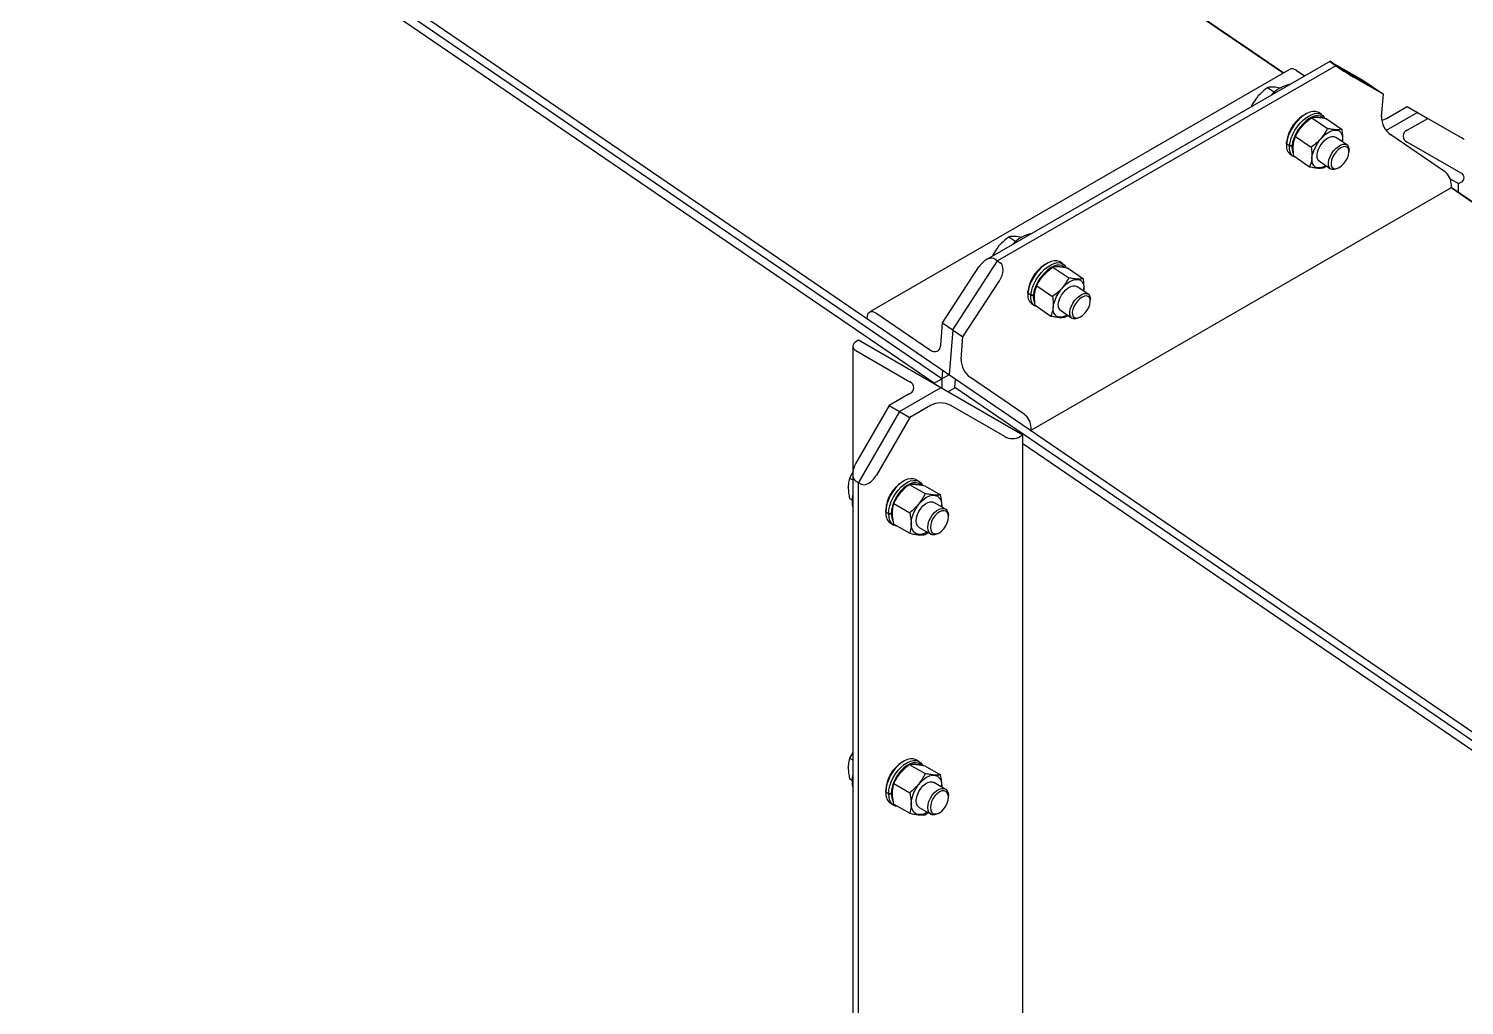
# Model space of a CAD drawing. Header units: millimetres. Extents: x 1293 to 41893, y 1011 to 26911.
# Drawn here: x 7146.6 to 7565.2, y 22202.5 to 22487.2 of the extents above; entities that cross this region are included whole.
import ezdxf

# ---------------------------------------------------------------- set-up
doc = ezdxf.new("R2010")
doc.units = ezdxf.units.MM
doc.header["$LTSCALE"] = 50

msp = doc.modelspace()

# ---------------------------------------------------------------- linework, layer by layer
at = {"color": 7, "linetype": 'Continuous', "lineweight": 25}
for p, q in [((7512.3606908, 22474.244624), (7095.0306275, 22759.1647887)), ((7095.1052419, 22759.3393484), (7512.5396582, 22474.3479397)), ((8119.3336984, 21905.4179253), (7106.2855775, 22597.0475558)), ((7412.8561813, 22385.1419436), (7107.134318, 22593.8648019)), ((7410.6033065, 22383.8512283), (7108.0565772, 22590.4063547)), ((7525.9786219, 22477.7101641), (7425.7441096, 22419.8460118)), ((7526.7669493, 22477.3162644), (7535.6109851, 22472.2554207)), ((7514.371581, 22475.4054862), (7391.8064055, 22404.6501165)), ((7527.7070371, 22476.4489458), (7429.0892113, 22419.5180868)), ((7516.1630846, 22475.1197159), (7518.6042899, 22473.4530529)), ((7526.9617823, 22476.9577472), (7528.4522919, 22475.9401444)), ((7527.7070371, 22476.4489458), (7538.5920043, 22470.2202151)), ((7532.7289876, 22473.2458532), (7541.5730235, 22468.1850095)), ((7507.816739, 22470.0589871), (7509.8120163, 22468.6967686)), ((7509.5143281, 22470.2068911), (7509.5749791, 22470.2032842)), ((7535.6109851, 22472.2554207), (7541.5730235, 22468.1850095)), ((7503.0908988, 22464.6217844), (7503.0337241, 22464.4643566)), ((7503.0908988, 22464.6217844), (7503.1896454, 22464.554368)), ((7505.0208397, 22467.5742355), (7505.0882113, 22467.6517483)), ((7541.0286697, 22461.6145164), (7541.5730235, 22468.1850095)), ((7542.5376468, 22461.0955335), (7548.5244842, 22464.5516611)), ((7548.5244842, 22464.5516611), (7554.5113216, 22461.0955335)), ((7519.9068186, 22462.8408555), (7519.4383416, 22462.6543665)), ((7520.6758098, 22461.279648), (7525.2761243, 22458.1389148)), ((7523.566529, 22462.2131746), (7522.7258816, 22462.7871026)), ((7524.9303846, 22461.0268811), (7529.5304367, 22457.886327)), ((7551.5179029, 22462.8235973), (7542.4181694, 22457.570433)), ((7548.5244842, 22457.6394058), (7554.5113216, 22461.0955335)), ((7554.5113216, 22461.0955335), (7564.2399324, 22455.4775003)), ((7559.3878626, 22445.6092351), (7543.7375119, 22456.2940643)), ((7513.3457496, 22453.7303865), (7513.3426637, 22453.226165)), ((7513.3457496, 22453.7303865), (7513.3622825, 22454.1255577)), ((7513.3622825, 22454.1255577), (7513.3604762, 22453.6519222)), ((7514.2011236, 22453.0779943), (7513.3604762, 22453.6519222)), ((7513.3622825, 22454.1255577), (7513.3654625, 22454.1274197)), ((7513.3640438, 22453.6968395), (7513.3655937, 22454.1672482)), ((7514.2046912, 22453.1229115), (7513.3640438, 22453.6968395)), ((7514.2011236, 22453.0779943), (7514.9481847, 22453.0428284)), ((7514.9514959, 22453.0845188), (7514.2046912, 22453.1229115)), ((7515.3261478, 22453.2641297), (7514.9481847, 22453.0428284)), ((7515.3292003, 22453.3025629), (7514.9514959, 22453.0845188)), ((7515.9501284, 22455.8426896), (7520.5501806, 22452.7021355)), ((7530.9453582, 22453.3823642), (7527.6101939, 22455.6593522)), ((7529.6799129, 22454.7359059), (7529.6251139, 22454.2837232)), ((7531.5610306, 22451.3804838), (7531.5641165, 22451.8847053)), ((7564.2399324, 22445.110943), (7548.5244842, 22454.1832781)), ((7514.4193032, 22450.6202386), (7515.2599506, 22450.0463106)), ((7515.4786766, 22450.1521418), (7520.0787287, 22447.0115877)), ((7522.8362983, 22448.6669016), (7526.1714625, 22446.3899136)), ((7524.3333035, 22446.7588208), (7524.9351744, 22447.233954)), ((7527.7916137, 22446.3590211), (7528.2600906, 22446.5455102)), ((7561.35145, 22440.7975843), (7438.7862746, 22370.0422147)), ((7561.0572923, 22443.4921143), (7563.4915777, 22442.0868313)), ((7561.35145, 22440.7975843), (7561.4194943, 22441.618896)), ((8241.8988738, 21976.173295), (7561.35145, 22440.7975843)), ((7561.3691322, 22441.0110128), (8243.9398052, 21975.005408)), ((7563.4915777, 22442.0868313), (7564.2399324, 22442.5188472)), ((7563.4915777, 22439.5619739), (7563.4915777, 22442.0868313)), ((7429.5961164, 22424.0324695), (7429.663488, 22424.1099823)), ((7432.3920157, 22426.5172211), (7434.387293, 22425.1550026)), ((7434.0896048, 22426.6651252), (7434.1502558, 22426.6615182)), ((7416.0268289, 22399.4648454), (7429.0892113, 22419.5180868)), ((7427.6661755, 22421.0800184), (7427.6090008, 22420.9225906)), ((7427.6661755, 22421.0800184), (7427.7649221, 22421.012602)), ((7428.3439565, 22420.0268882), (7429.8344661, 22419.0092854)), ((7444.4820953, 22419.2990895), (7444.0136183, 22419.1126005)), ((7448.1418056, 22418.6714086), (7447.3011582, 22419.2453366)), ((7413.0458097, 22401.500051), (7423.6589955, 22417.7933096)), ((7445.2510865, 22417.737882), (7449.851401, 22414.5971488)), ((7449.5056612, 22417.4851151), (7454.1057134, 22414.344561)), ((7419.0078481, 22397.4296398), (7429.6210338, 22413.7228985)), ((7437.9210262, 22410.1886205), (7437.9179404, 22409.684399)), ((7437.9210262, 22410.1886205), (7437.9375591, 22410.5837918)), ((7437.9375591, 22410.5837918), (7437.9357529, 22410.1101563)), ((7438.7764003, 22409.5362283), (7437.9357529, 22410.1101563)), ((7437.9375591, 22410.5837918), (7437.9407392, 22410.5856537)), ((7437.9393205, 22410.1550735), (7437.9408704, 22410.6254822)), ((7438.7799679, 22409.5811455), (7437.9393205, 22410.1550735)), ((7440.5254051, 22412.3009236), (7445.1254573, 22409.1603695)), ((7455.5206349, 22409.8405982), (7452.1854706, 22412.1175862)), ((7454.2551896, 22411.1941399), (7454.2003906, 22410.7419573)), ((7438.7764003, 22409.5362283), (7439.5234613, 22409.5010624)), ((7439.5267726, 22409.5427528), (7438.7799679, 22409.5811455)), ((7438.9945798, 22407.0784726), (7439.8352272, 22406.5045446)), ((7439.9014244, 22409.7223637), (7439.5234613, 22409.5010624)), ((7439.904477, 22409.7607969), (7439.5267726, 22409.5427528)), ((7440.0539532, 22406.6103758), (7444.6540054, 22403.4698218)), ((7456.1363073, 22407.8387179), (7456.1393932, 22408.3429394)), ((7391.0899679, 22402.6055039), (7391.1580122, 22403.4268155)), ((7393.5979092, 22404.3643462), (7409.2482599, 22393.679517)), ((7447.411575, 22405.1251357), (7450.7467392, 22402.8481477)), ((7448.9085802, 22403.2170549), (7449.510451, 22403.6921881)), ((7452.3668903, 22402.8172552), (7452.8353673, 22403.0037442)), ((7412.5014559, 22394.9295579), (7413.0458097, 22401.500051)), ((7413.0458097, 22401.500051), (7419.0078481, 22397.4296398)), ((7416.0268289, 22399.4648454), (7414.9381213, 22386.3238593)), ((7386.8632843, 22394.6603234), (7386.8632843, 22357.8928696)), ((7388.5415749, 22396.3883872), (7387.7932202, 22395.9563712)), ((7387.7932202, 22393.3642755), (7403.5086685, 22384.2919403)), ((7436.4362742, 22368.7393658), (7388.5415749, 22396.3883872)), ((7418.4634943, 22390.8591468), (7419.0078481, 22397.4296398)), ((7410.6033065, 22383.8512283), (7412.8483705, 22385.1472762)), ((7412.8483705, 22385.1472762), (7412.8483705, 22382.3563728)), ((7413.0603139, 22387.6058785), (7412.8561813, 22385.1419436)), ((7412.8561813, 22385.1419436), (7414.9222779, 22386.3346759)), ((7416.611796, 22382.5779051), (7416.8159286, 22385.04184)), ((7436.8226872, 22374.8538654), (7421.1723365, 22385.5386946)), ((7403.5086685, 22380.8358127), (7397.521831, 22377.379685)), ((7400.5152498, 22375.6516212), (7412.4889246, 22382.5638765)), ((7410.6033065, 22383.8512283), (7410.6033065, 22383.6524207)), ((7414.5467338, 22381.3759285), (7416.6196067, 22382.5725726)), ((8119.1295657, 21902.9539904), (7416.611796, 22382.5779051)), ((7397.521831, 22377.379685), (7387.7932202, 22360.5292369)), ((7397.521831, 22377.379685), (7403.5086685, 22373.9235573)), ((7409.4955059, 22377.379685), (7403.5086685, 22373.9235573)), ((7431.1977915, 22368.3073499), (7415.4823433, 22377.379685)), ((7400.5152498, 22375.6516212), (7388.5415749, 22354.9126081)), ((7403.5086685, 22373.9235573), (7393.7800577, 22357.0731092)), ((7436.4362742, 22368.7393658), (7435.6879196, 22368.3073499)), ((7436.4362742, 21914.2091743), (7436.4362742, 22368.7393658)), ((7438.7862746, 22370.0422147), (7438.8543189, 22370.8635263)), ((8116.8845017, 21901.6579426), (7436.4362742, 22366.2145084)), ((7386.9863205, 22358.1161968), (7385.9502796, 22356.2356445)), ((7385.9502796, 22356.2356445), (7386.8632843, 22355.7085781)), ((7386.8632843, 22357.4000026), (7386.8632843, 21929.0046652)), ((7406.2412298, 22355.2178327), (7405.3970857, 22355.7051467)), ((7385.5493253, 22353.4308531), (7385.5493253, 22353.5162061)), ((7387.7932202, 22355.344624), (7389.2899296, 22354.4805921)), ((7388.5415749, 21928.0359321), (7388.5415749, 22354.9126081)), ((7401.7135385, 22355.3399816), (7401.3394219, 22355.1239386)), ((7403.3529795, 22354.3668764), (7407.972429, 22351.700125)), ((7407.8432393, 22353.9656665), (7412.4624254, 22351.2990672)), ((7385.9502796, 22350.2484828), (7386.6826445, 22349.8256975)), ((7398.8629832, 22348.781475), (7403.4821692, 22346.1148757)), ((7413.8582336, 22347.2034361), (7410.5091968, 22349.1367939)), ((7412.849369, 22348.0432994), (7412.8440517, 22347.7889108)), ((7396.5058365, 22346.3189997), (7396.5058365, 22346.7510157)), ((7397.3499805, 22345.8316857), (7396.5058365, 22346.3189997)), ((7396.5059967, 22346.3189072), (7396.5059979, 22346.2717336)), ((7397.350142, 22345.7844196), (7396.5059979, 22346.2717336)), ((7398.0983352, 22345.8316857), (7397.3499805, 22345.8316857)), ((7397.350142, 22345.7844196), (7398.0984851, 22345.7878151)), ((7398.4760396, 22346.0497298), (7398.0983352, 22345.8316857)), ((7398.4761778, 22346.0092868), (7398.0984851, 22345.7878151)), ((7414.7351577, 22344.8332104), (7414.7351577, 22345.2652264)), ((7398.0316843, 22342.9465149), (7398.8758284, 22342.4592009)), ((7398.8629832, 22342.793962), (7403.4821692, 22340.1273627)), ((7406.2762075, 22341.8042469), (7409.6252443, 22339.870889)), ((7407.972429, 22339.7261528), (7408.7322064, 22340.3864289)), ((7411.7422255, 22340.080754), (7412.116342, 22340.2967971)), ((7386.8632843, 22276.2387884), (7385.9502796, 22274.5815633)), ((7385.9502796, 22274.5815633), (7386.8632843, 22274.0544969)), ((7401.7135385, 22273.6859005), (7401.3394219, 22273.4698574)), ((7403.3529795, 22272.7127952), (7407.972429, 22270.0460438)), ((7406.2412298, 22273.5637515), (7405.3970857, 22274.0510655)), ((7407.8432393, 22272.3115854), (7412.4624254, 22269.644986)), ((7385.5493253, 22271.7767719), (7385.5493253, 22271.8621249)), ((7385.9502796, 22268.5944016), (7386.6826445, 22268.1716163)), ((7396.5058365, 22264.6649185), (7396.5058365, 22265.0969345)), ((7397.3499805, 22264.1776045), (7396.5058365, 22264.6649185)), ((7396.5059967, 22264.6648261), (7396.5059979, 22264.6176524)), ((7397.350142, 22264.1303384), (7396.5059979, 22264.6176524)), ((7398.0983352, 22264.1776045), (7397.3499805, 22264.1776045)), ((7397.350142, 22264.1303384), (7398.0984851, 22264.1337339)), ((7398.4760396, 22264.3956486), (7398.0983352, 22264.1776045)), ((7398.4761778, 22264.3552056), (7398.0984851, 22264.1337339)), ((7398.8629832, 22267.1273938), (7403.4821692, 22264.4607945)), ((7413.8582336, 22265.5493549), (7410.5091968, 22267.4827127)), ((7412.849369, 22266.3892182), (7412.8440517, 22266.1348296)), ((7414.7351577, 22263.1791293), (7414.7351577, 22263.6111452)), ((7398.0316843, 22261.2924337), (7398.8758284, 22260.8051197)), ((7398.8629832, 22261.1398808), (7403.4821692, 22258.4732815)), ((7406.2762075, 22260.1501657), (7409.6252443, 22258.2168079)), ((7407.972429, 22258.0720716), (7408.7322064, 22258.7323477)), ((7411.7422255, 22258.4266728), (7412.116342, 22258.6427159))]:
    msp.add_line(p, q, dxfattribs=at)
at = {"color": 7, "linetype": 'Continuous', "lineweight": 25, "flags": 128}
for points in [[(7522.7258816, 22462.7871026), (7522.5042624, 22462.918483), (7521.8261669, 22463.1325235), (7521.0437601, 22463.1404516), (7520.1821263, 22462.942013), (7519.26889, 22462.5435698), (7518.3333301, 22461.9578964), (7517.405441, 22461.2037697), (7516.5149714, 22460.3053674), (7515.6904703, 22459.2914928), (7514.9583715, 22458.1946513), (7514.3421465, 22457.0500081), (7513.8615519, 22455.8942612), (7513.5319958, 22454.7644643), (7513.3640438, 22453.6968395)], [(7514.2046912, 22453.1229115), (7514.3726432, 22454.1905364), (7514.7021993, 22455.3203332), (7515.1827939, 22456.4760802), (7515.7990189, 22457.6207233), (7516.5311177, 22458.7175649), (7517.3556188, 22459.7314395), (7518.2460884, 22460.6298417), (7519.1739775, 22461.3839684), (7520.1095374, 22461.9696418), (7521.0227737, 22462.368085), (7521.8844075, 22462.5665236), (7522.6668143, 22462.5585955), (7523.3449098, 22462.3445551), (7523.8969538, 22461.9312644), (7524.3052476, 22461.3319739), (7524.3505296, 22461.2333445)], [(7523.9053403, 22461.3031634), (7523.8494435, 22461.3563855), (7523.2742572, 22461.7165879), (7522.5733063, 22461.8661997), (7521.7718616, 22461.799827), (7520.8988172, 22461.5198627), (7519.9856483, 22461.0364002), (7519.0652768, 22460.3668694), (7518.1708843, 22459.5354085), (7517.3347158, 22458.5719936), (7516.5869169, 22457.5113581), (7515.9544478, 22456.3917403), (7515.4601103, 22455.2535052), (7515.1217265, 22454.1376888), (7514.9514959, 22453.0845188)], [(7524.8512182, 22447.2912727), (7524.8180232, 22447.2719805), (7523.9563569, 22446.8640382), (7523.1433764, 22446.659737), (7522.4103242, 22446.6669279), (7521.7853709, 22446.8853346), (7521.2925333, 22447.306564), (7520.9507508, 22447.9144284), (7520.7731578, 22448.6855678), (7520.7665793, 22449.5903479), (7520.931268, 22450.5939985), (7521.2608949, 22451.6579498), (7521.7427929, 22452.7413147), (7522.3584426, 22453.8024602), (7523.0841852, 22454.8006071), (7523.8921307, 22455.6973971), (7524.7512302, 22456.458367), (7525.628469, 22457.0542733), (7526.4901353, 22457.4622156), (7527.3031158, 22457.6665169), (7528.0361681, 22457.659326), (7528.6611213, 22457.4409192), (7529.1539589, 22457.0196898), (7529.4957415, 22456.4118255), (7529.6733344, 22455.640686), (7529.6799129, 22454.7359059)], [(7516.1336375, 22449.7049859), (7515.8210706, 22449.7777643), (7515.2007541, 22450.0883109), (7514.7154922, 22450.5925491), (7514.3808426, 22451.2743127), (7514.2075343, 22452.1117439), (7514.2011236, 22453.0779943)], [(7522.8362983, 22448.6669016), (7522.8021534, 22448.6911312), (7522.4462186, 22449.1062722), (7522.2516745, 22449.6990665), (7522.2298274, 22450.4350631), (7522.3819469, 22451.2714884), (7522.6991924, 22452.1597326), (7523.1631267, 22453.048174), (7523.7467877, 22453.8851797), (7524.416255, 22454.6221059), (7525.1326218, 22455.2161252), (7525.8542553, 22455.6327154), (7526.5392168, 22455.8476657), (7527.147699, 22455.8484839), (7527.6101939, 22455.6593522)], [(7527.7916137, 22446.3590211), (7527.2424396, 22446.2016002), (7526.6339575, 22446.2007819), (7526.1373176, 22446.4141432), (7525.7813828, 22446.8292842), (7525.5868388, 22447.4220785), (7525.5649917, 22448.1580751), (7525.7171112, 22448.9945004), (7526.0343566, 22449.8827446), (7526.498291, 22450.771186), (7527.0819519, 22451.6081917), (7527.7514193, 22452.3451179), (7528.467786, 22452.9391372), (7529.1894195, 22453.3557274), (7529.8743811, 22453.5706777), (7530.4828632, 22453.5714959), (7530.9795031, 22453.3581347), (7531.3354379, 22452.9429936), (7531.529982, 22452.3501993), (7531.5641165, 22451.8847053)], [(7531.5502791, 22451.1437941), (7531.5226696, 22451.8362708), (7531.3184447, 22452.3785124), (7530.951522, 22452.7335658), (7530.4469065, 22452.8772347), (7529.8389872, 22452.7997285), (7529.1691926, 22452.5063289), (7528.4831681, 22452.0170308), (7527.8276652, 22451.3651789), (7527.2473553, 22450.5951959), (7526.7817856, 22449.7595548), (7526.4626839, 22448.9152032), (7526.3117964, 22448.1196824), (7526.3394059, 22447.4272056), (7526.5436308, 22446.8849641), (7526.9105536, 22446.5299107), (7527.415169, 22446.3862417), (7528.0230884, 22446.463748), (7528.692883, 22446.7571475), (7529.3789074, 22447.2464457), (7530.0344103, 22447.8982976), (7530.6147202, 22448.6682806), (7531.0802899, 22449.5039216), (7531.3993917, 22450.3482732), (7531.5502791, 22451.1437941)], [(7447.3011582, 22419.2453366), (7447.079539, 22419.3767171), (7446.4014436, 22419.5907576), (7445.6190367, 22419.5986856), (7444.757403, 22419.400247), (7443.8441667, 22419.0018039), (7442.9086068, 22418.4161304), (7441.9807177, 22417.6620037), (7441.0902481, 22416.7636015), (7440.2657469, 22415.7497269), (7439.5336482, 22414.6528853), (7438.9174232, 22413.5082422), (7438.4368286, 22412.3524952), (7438.1072724, 22411.2226984), (7437.9393205, 22410.1550735)], [(7438.7799679, 22409.5811455), (7438.9479198, 22410.6487704), (7439.277476, 22411.7785673), (7439.7580706, 22412.9343142), (7440.3742956, 22414.0789574), (7441.1063944, 22415.1757989), (7441.9308955, 22416.1896735), (7442.8213651, 22417.0880758), (7443.7492542, 22417.8422025), (7444.6848141, 22418.4278759), (7445.5980504, 22418.826319), (7446.4596842, 22419.0247576), (7447.242091, 22419.0168296), (7447.9201864, 22418.8027891), (7448.4722305, 22418.3894984), (7448.8805243, 22417.7902079), (7448.9258062, 22417.6915785)], [(7448.480617, 22417.7613975), (7448.4247202, 22417.8146196), (7447.8495339, 22418.174822), (7447.1485829, 22418.3244338), (7446.3471383, 22418.2580611), (7445.4740938, 22417.9780968), (7444.560925, 22417.4946342), (7443.6405535, 22416.8251034), (7442.746161, 22415.9936425), (7441.9099924, 22415.0302276), (7441.1621936, 22413.9695921), (7440.5297245, 22412.8499744), (7440.035387, 22411.7117393), (7439.6970032, 22410.5959228), (7439.5267726, 22409.5427528)], [(7449.4264949, 22403.7495067), (7449.3932999, 22403.7302145), (7448.5316336, 22403.3222723), (7447.7186531, 22403.117971), (7446.9856009, 22403.1251619), (7446.3606476, 22403.3435687), (7445.86781, 22403.764798), (7445.5260274, 22404.3726624), (7445.3484345, 22405.1438019), (7445.341856, 22406.048582), (7445.5065446, 22407.0522325), (7445.8361716, 22408.1161838), (7446.3180695, 22409.1995488), (7446.9337193, 22410.2606943), (7447.6594619, 22411.2588411), (7448.4674074, 22412.1556311), (7449.3265069, 22412.9166011), (7450.2037457, 22413.5125074), (7451.065412, 22413.9204496), (7451.8783925, 22414.1247509), (7452.6114447, 22414.11756), (7453.236398, 22413.8991532), (7453.7292356, 22413.4779239), (7454.0710181, 22412.8700595), (7454.2486111, 22412.09892), (7454.2551896, 22411.1941399)], [(7447.411575, 22405.1251357), (7447.37743, 22405.1493652), (7447.0214952, 22405.5645062), (7446.8269512, 22406.1573006), (7446.8051041, 22406.8932971), (7446.9572236, 22407.7297225), (7447.2744691, 22408.6179666), (7447.7384034, 22409.506408), (7448.3220644, 22410.3434137), (7448.9915317, 22411.0803399), (7449.7078985, 22411.6743593), (7450.429532, 22412.0909494), (7451.1144935, 22412.3058997), (7451.7229756, 22412.306718), (7452.1854706, 22412.1175862)], [(7452.3668903, 22402.8172552), (7451.8177163, 22402.6598342), (7451.2092342, 22402.6590159), (7450.7125943, 22402.8723772), (7450.3566595, 22403.2875182), (7450.1621154, 22403.8803126), (7450.1402683, 22404.6163091), (7450.2923878, 22405.4527345), (7450.6096333, 22406.3409786), (7451.0735676, 22407.22942), (7451.6572286, 22408.0664257), (7452.326696, 22408.8033519), (7453.0430627, 22409.3973713), (7453.7646962, 22409.8139614), (7454.4496578, 22410.0289117), (7455.0581399, 22410.02973), (7455.5547798, 22409.8163687), (7455.9107146, 22409.4012277), (7456.1052586, 22408.8084333), (7456.1393932, 22408.3429394)], [(7440.7089142, 22406.16322), (7440.3963472, 22406.2359983), (7439.7760308, 22406.546545), (7439.2907689, 22407.0507832), (7438.9561192, 22407.7325467), (7438.7828109, 22408.5699779), (7438.7764003, 22409.5362283)], [(7456.1255558, 22407.6020281), (7456.0979463, 22408.2945049), (7455.8937214, 22408.8367464), (7455.5267986, 22409.1917998), (7455.0221832, 22409.3354688), (7454.4142638, 22409.2579625), (7453.7444692, 22408.964563), (7453.0584447, 22408.4752648), (7452.4029419, 22407.8234129), (7451.822632, 22407.0534299), (7451.3570623, 22406.2177888), (7451.0379605, 22405.3734373), (7450.8870731, 22404.5779164), (7450.9146826, 22403.8854396), (7451.1189075, 22403.3431981), (7451.4858302, 22402.9881447), (7451.9904457, 22402.8444757), (7452.598365, 22402.921982), (7453.2681596, 22403.2153815), (7453.9541841, 22403.7046797), (7454.609687, 22404.3565316), (7455.1899969, 22405.1265146), (7455.6555666, 22405.9621557), (7455.9746683, 22406.8065072), (7456.1255558, 22407.6020281)], [(7391.1580122, 22403.4268155), (7391.2407961, 22403.878176), (7391.4063178, 22404.253532), (7391.6482164, 22404.5384589), (7391.957196, 22404.7220072), (7392.3213825, 22404.7971231), (7392.7267806, 22404.76092), (7393.1578109, 22404.6147891), (7393.5979092, 22404.3643462)], [(7409.2482599, 22393.679517), (7409.8350576, 22393.3455931), (7410.4097647, 22393.150752), (7410.9502954, 22393.1024812), (7411.4358775, 22393.2026357), (7411.8478502, 22393.4473667), (7412.1703818, 22393.8272693), (7412.3910774, 22394.327744), (7412.5014559, 22394.9295579)], [(7405.3970857, 22355.7051467), (7405.3027925, 22355.7568627), (7404.5720129, 22356.0040886), (7403.7496163, 22356.037206), (7402.8619691, 22355.8551532), (7401.9375297, 22355.4637668), (7401.0059362, 22354.875595), (7400.0970559, 22354.1094947), (7399.2400281, 22353.1900277), (7398.4623294, 22352.1466724), (7397.7888934, 22351.0128794), (7397.2413108, 22349.8249988), (7396.8371372, 22348.6211146), (7396.5893309, 22347.439824), (7396.5058365, 22346.3189997)], [(7397.3499805, 22345.8316857), (7397.4334749, 22346.95251), (7397.6812813, 22348.1338006), (7398.0854548, 22349.3376848), (7398.6330375, 22350.5255654), (7399.3064735, 22351.6593584), (7400.0841722, 22352.7027136), (7400.9412, 22353.6221807), (7401.8500803, 22354.388281), (7402.7816738, 22354.9764528), (7403.7061131, 22355.3678392), (7404.5937604, 22355.549892), (7405.416157, 22355.5167746), (7406.1469365, 22355.2695487), (7406.7626698, 22354.8161405), (7407.2380356, 22354.1810906)], [(7406.7332656, 22354.2667157), (7406.7234908, 22354.2753828), (7406.088072, 22354.6735254), (7405.3388949, 22354.8535146), (7404.5029691, 22354.8088614), (7403.6104315, 22354.5411757), (7402.6934605, 22354.0601082), (7401.7851147, 22353.3830024), (7400.9181424, 22352.5342697), (7400.1237998, 22351.5445088), (7399.4307249, 22350.4494029), (7398.8639047, 22349.2884333), (7398.4437743, 22348.1034555), (7398.1854804, 22346.9371908), (7398.0983352, 22345.8316857)], [(7408.6110624, 22340.4563638), (7408.3927021, 22340.324126), (7407.5232496, 22339.9210883), (7406.6872096, 22339.7313121), (7405.9167107, 22339.7620904), (7405.2413628, 22340.0122406), (7404.6871191, 22340.4721493), (7404.2752789, 22341.1241427), (7404.0216689, 22341.9431649), (7403.9360353, 22342.8977414), (7404.0216689, 22343.9511883), (7404.2752789, 22345.0630224), (7404.6871191, 22346.1905163), (7405.2413628, 22347.2903413), (7405.9167107, 22348.3202315), (7406.6872096, 22349.2406089), (7407.5232496, 22350.0161039), (7408.3927021, 22350.6169147), (7409.2621547, 22351.0199525), (7410.0981947, 22351.2097287), (7410.8686936, 22351.1789503), (7411.5440415, 22350.9288002), (7412.0982852, 22350.4688914), (7412.5101254, 22349.8168981), (7412.7637354, 22348.9978759), (7412.849369, 22348.0432994)], [(7406.2762075, 22341.8042469), (7406.1520961, 22341.8848369), (7405.7421615, 22342.3339922), (7405.4862667, 22342.965431), (7405.3992834, 22343.7424565), (7405.4862667, 22344.6199109), (7405.7421615, 22345.5467995), (7406.1520961, 22346.4692551), (7406.6922465, 22347.3336679), (7407.3312212, 22348.0898013), (7408.0318854, 22348.6937116), (7408.7535189, 22349.1103017), (7409.454183, 22349.315361), (7410.0931578, 22349.2969722), (7410.5091968, 22349.1367939)], [(7411.7422255, 22340.080754), (7411.3809222, 22339.8973812), (7410.6802581, 22339.6923219), (7410.0412833, 22339.7107108), (7409.5011329, 22339.9514791), (7409.0911984, 22340.4006343), (7408.8353036, 22341.0320732), (7408.7483203, 22341.8090987), (7408.8353036, 22342.6865531), (7409.0911984, 22343.6134417), (7409.5011329, 22344.5358973), (7410.0412833, 22345.4003101), (7410.6802581, 22346.1564435), (7411.3809222, 22346.7603538), (7412.1025557, 22347.1769439), (7412.8032199, 22347.3820032), (7413.4421946, 22347.3636143), (7413.9823451, 22347.122846), (7414.3922796, 22346.6736908), (7414.6481744, 22346.0422519), (7414.7351577, 22345.2652264)], [(7400.0295906, 22342.1204939), (7399.3386102, 22342.2520598), (7398.6601149, 22342.5992531), (7398.1066049, 22343.1464804), (7397.6958259, 22343.8761975), (7397.4409478, 22344.7650091), (7397.350142, 22345.7844196)], [(7414.7351577, 22344.8332104), (7414.6459092, 22345.5645133), (7414.3842459, 22346.142935), (7413.9679997, 22346.529057), (7413.425537, 22346.6965658), (7412.7938259, 22346.6340458), (7412.1159163, 22346.3457578), (7411.4380068, 22345.8513481), (7410.8062956, 22345.1845099), (7410.263833, 22344.3906871), (7409.8475868, 22343.5239774), (7409.5859234, 22342.6434457), (7409.496675, 22341.8090987), (7409.5859234, 22341.0777959), (7409.8475868, 22340.4993742), (7410.263833, 22340.1132522), (7410.8062956, 22339.9457434), (7411.4380068, 22340.0082633), (7412.1159163, 22340.2965513), (7412.7938259, 22340.790961), (7413.425537, 22341.4577993), (7413.9679997, 22342.2516221), (7414.3842459, 22343.1183317), (7414.6459092, 22343.9988635), (7414.7351577, 22344.8332104)], [(7405.3970857, 22274.0510655), (7405.3027925, 22274.1027815), (7404.5720129, 22274.3500074), (7403.7496163, 22274.3831248), (7402.8619691, 22274.201072), (7401.9375297, 22273.8096856), (7401.0059362, 22273.2215138), (7400.0970559, 22272.4554135), (7399.2400281, 22271.5359465), (7398.4623294, 22270.4925912), (7397.7888934, 22269.3587983), (7397.2413108, 22268.1709176), (7396.8371372, 22266.9670334), (7396.5893309, 22265.7857428), (7396.5058365, 22264.6649185)], [(7397.3499805, 22264.1776045), (7397.4334749, 22265.2984288), (7397.6812813, 22266.4797194), (7398.0854548, 22267.6836036), (7398.6330375, 22268.8714843), (7399.3064735, 22270.0052772), (7400.0841722, 22271.0486325), (7400.9412, 22271.9680995), (7401.8500803, 22272.7341998), (7402.7816738, 22273.3223716), (7403.7061131, 22273.713758), (7404.5937604, 22273.8958108), (7405.416157, 22273.8626934), (7406.1469365, 22273.6154675), (7406.7626698, 22273.1620593), (7407.2380356, 22272.5270095)], [(7406.7332656, 22272.6126345), (7406.7234908, 22272.6213016), (7406.088072, 22273.0194442), (7405.3388949, 22273.1994334), (7404.5029691, 22273.1547802), (7403.6104315, 22272.8870945), (7402.6934605, 22272.406027), (7401.7851147, 22271.7289212), (7400.9181424, 22270.8801885), (7400.1237998, 22269.8904276), (7399.4307249, 22268.7953218), (7398.8639047, 22267.6343521), (7398.4437743, 22266.4493743), (7398.1854804, 22265.2831096), (7398.0983352, 22264.1776045)], [(7408.6110624, 22258.8022826), (7408.3927021, 22258.6700448), (7407.5232496, 22258.2670071), (7406.6872096, 22258.0772309), (7405.9167107, 22258.1080093), (7405.2413628, 22258.3581594), (7404.6871191, 22258.8180681), (7404.2752789, 22259.4700615), (7404.0216689, 22260.2890837), (7403.9360353, 22261.2436602), (7404.0216689, 22262.2971072), (7404.2752789, 22263.4089412), (7404.6871191, 22264.5364352), (7405.2413628, 22265.6362601), (7405.9167107, 22266.6661503), (7406.6872096, 22267.5865277), (7407.5232496, 22268.3620227), (7408.3927021, 22268.9628335), (7409.2621547, 22269.3658713), (7410.0981947, 22269.5556475), (7410.8686936, 22269.5248691), (7411.5440415, 22269.274719), (7412.0982852, 22268.8148103), (7412.5101254, 22268.1628169), (7412.7637354, 22267.3437947), (7412.849369, 22266.3892182)], [(7400.0295906, 22260.4664127), (7399.3386102, 22260.5979786), (7398.6601149, 22260.9451719), (7398.1066049, 22261.4923992), (7397.6958259, 22262.2221163), (7397.4409478, 22263.1109279), (7397.350142, 22264.1303384)], [(7406.2762075, 22260.1501657), (7406.1520961, 22260.2307558), (7405.7421615, 22260.679911), (7405.4862667, 22261.3113498), (7405.3992834, 22262.0883754), (7405.4862667, 22262.9658297), (7405.7421615, 22263.8927183), (7406.1520961, 22264.8151739), (7406.6922465, 22265.6795867), (7407.3312212, 22266.4357201), (7408.0318854, 22267.0396304), (7408.7535189, 22267.4562206), (7409.454183, 22267.6612798), (7410.0931578, 22267.642891), (7410.5091968, 22267.4827127)], [(7411.7422255, 22258.4266728), (7411.3809222, 22258.2433), (7410.6802581, 22258.0382407), (7410.0412833, 22258.0566296), (7409.5011329, 22258.2973979), (7409.0911984, 22258.7465532), (7408.8353036, 22259.377992), (7408.7483203, 22260.1550175), (7408.8353036, 22261.0324719), (7409.0911984, 22261.9593605), (7409.5011329, 22262.8818161), (7410.0412833, 22263.7462289), (7410.6802581, 22264.5023623), (7411.3809222, 22265.1062726), (7412.1025557, 22265.5228627), (7412.8032199, 22265.727922), (7413.4421946, 22265.7095332), (7413.9823451, 22265.4687648), (7414.3922796, 22265.0196096), (7414.6481744, 22264.3881707), (7414.7351577, 22263.6111452)], [(7414.7351577, 22263.1791293), (7414.6459092, 22263.9104321), (7414.3842459, 22264.4888538), (7413.9679997, 22264.8749758), (7413.425537, 22265.0424846), (7412.7938259, 22264.9799646), (7412.1159163, 22264.6916767), (7411.4380068, 22264.1972669), (7410.8062956, 22263.5304287), (7410.263833, 22262.7366059), (7409.8475868, 22261.8698962), (7409.5859234, 22260.9893645), (7409.496675, 22260.1550175), (7409.5859234, 22259.4237147), (7409.8475868, 22258.845293), (7410.263833, 22258.459171), (7410.8062956, 22258.2916622), (7411.4380068, 22258.3541821), (7412.1159163, 22258.6424701), (7412.7938259, 22259.1368798), (7413.425537, 22259.8037181), (7413.9679997, 22260.5975409), (7414.3842459, 22261.4642506), (7414.6459092, 22262.3447823), (7414.7351577, 22263.1791293)]]:
    msp.add_lwpolyline(points, dxfattribs=at)
at = {"color": 7, "linetype": 'Continuous', "lineweight": 25}
for centre, radius, start, end in [((7515.0386651, 22473.8290755), 1.7117453, 48.937278013, 112.93645323), ((7516.5768072, 22460.96423), 10.3263091, 101.665723737, 138.328899731), ((7524.1816029, 22452.8442815), 10.8966185, 115.804170022, 173.02647174), ((7547.4823607, 22461.5505205), 6.4540084, 179.431863536, 234.532847806), ((7539.9304664, 22465.8055245), 5.383438, 282.355283969, 298.966393568), ((7549.1803419, 22455.911342), 1.8483382, 110.7834208, 249.2165792), ((7516.3612389, 22452.9992084), 3.0709301, 167.728405003, 230.775489024), ((7518.5548645, 22452.5720368), 3.637277, 172.563046079, 208.042954806), ((7556.579226, 22441.6668929), 4.8405063, 359.431863536, 54.532847806), ((7563.7480391, 22443.8148951), 1.3862536, 290.783420799, 69.216579201), ((7441.1520839, 22417.4224641), 10.3263091, 101.665723737, 138.328899731), ((7448.7568796, 22409.3025155), 10.8966185, 115.804170022, 173.026471739), ((7440.9365155, 22409.4574424), 3.0709301, 167.728405002, 230.775489025), ((7443.1301412, 22409.0302708), 3.637277, 172.563046078, 208.042954806), ((7388.2851136, 22394.6603234), 1.3862536, 110.783420799, 249.216579201), ((7424.9171853, 22390.7951508), 6.4540084, 179.431863536, 234.532847806), ((7402.8528107, 22382.5638765), 1.8483382, 290.783420799, 69.216579201), ((7412.4889246, 22371.6024081), 6.5067261, 62.609672237, 117.390327763), ((7434.0140506, 22370.9115232), 4.8405063, 359.431863536, 54.532847806), ((7433.4428555, 22372.6403075), 4.8800446, 242.609672237, 297.390327763), ((7396.5879771, 22349.4791952), 9.9161331, 168.723239072, 191.276760928), ((7406.9022516, 22346.3309391), 10.4048985, 122.319205589, 177.686170944), ((7400.0470836, 22345.8838454), 3.5622668, 173.748781699, 235.544697782), ((7402.2669298, 22345.6411408), 4.1710244, 177.984775192, 210.649461484), ((7406.9022516, 22264.676858), 10.4048985, 122.319205589, 177.686170944), ((7396.5879771, 22267.825114), 9.9161331, 168.723239072, 191.276760928), ((7400.0470836, 22264.2297642), 3.5622668, 173.748781699, 235.544697782), ((7402.2669298, 22263.9870596), 4.1710244, 177.984775192, 210.649461484)]:
    msp.add_arc(centre, radius, start, end, dxfattribs=at)
for centre, major_axis, ratio, start_param, end_param in [((7529.0027137, 22475.7898602), (3.0262796, -1.9182663), 0.0392710309, 2.4266074872, 3.997403814), ((7530.4932232, 22474.7722574), (3.0262796, -1.9182663), 0.0392710309, 3.997403814, 5.5682001408), ((7561.9948683, 22456.7735481), (3.175, -1.8331864), 0.0000703729, 0.0000406339, 0.7854388006), ((7425.8947598, 22416.2669055), (2.4027228, 3.7905638), 0.6029803768, 6.2626287118, 7.8334250386), ((7427.3852694, 22415.2493027), (2.4027228, 3.7905638), 0.6029803768, 4.691832385, 6.2626287118), ((7390.0382843, 22359.233189), (2.2451552, 3.8885123), 0.5773346305, 1.5708369588, 3.1416332856), ((7391.5349936, 22358.3691571), (2.2451552, 3.8885123), 0.5773346305, 3.1416332856, 4.7124296124)]:
    msp.add_ellipse(centre, major_axis=major_axis, ratio=ratio, start_param=start_param, end_param=end_param, dxfattribs=at)
for points, knots in [([(7507.816739, 22470.0589871), (7507.6242435, 22469.920422), (7506.6330814, 22469.2069481), (7505.7775712, 22468.3457176), (7505.0882113, 22467.6517483)], [0, 0, 0, 0, 0.1942119601, 1, 1, 1, 1]), ([(7509.5143281, 22470.2068911), (7509.2866565, 22470.2139751), (7508.6074295, 22470.235109), (7508.1324855, 22470.1293179), (7507.816739, 22470.0589871)], [0, 0, 0, 0, 0.3351922062, 1, 1, 1, 1]), ([(7511.5772679, 22469.9107708), (7511.5658267, 22469.9132038), (7510.8233312, 22470.0710946), (7510.1943088, 22470.1377026), (7509.5749791, 22470.2032842)], [0, 0, 0, 0, 0.0154091235, 1, 1, 1, 1]), ([(7505.0208397, 22467.5742355), (7504.7667925, 22467.2629584), (7504.0088773, 22466.3343057), (7503.4574752, 22465.3056456), (7503.0908988, 22464.6217844)], [0, 0, 0, 0, 0.3351922062, 1, 1, 1, 1]), ([(7515.9501284, 22455.8426896), (7516.2449522, 22456.3933521), (7516.8409927, 22457.5066179), (7517.9842897, 22458.9783708), (7519.2839341, 22460.244062), (7520.2090258, 22460.9323505), (7520.6758098, 22461.279648)], [0, 0, 0, 0, 0.2646176718, 0.5349733347, 0.7653562273, 1, 1, 1, 1]), ([(7520.6758098, 22461.279648), (7520.9297305, 22461.3364616), (7521.4430785, 22461.4513208), (7522.4638849, 22461.4438415), (7523.6464609, 22461.2955304), (7524.4998039, 22461.1169762), (7524.9303846, 22461.0268811)], [0, 0, 0, 0, 0.26460612106, 0.53495060651, 0.76534489377, 1, 1, 1, 1]), ([(7525.2761243, 22458.1389148), (7524.9812916, 22457.5882833), (7524.3852324, 22456.4750791), (7523.2418796, 22455.0033897), (7521.9421585, 22453.7377281), (7521.0169987, 22453.0494351), (7520.5501806, 22452.7021355)], [0, 0, 0, 0, 0.2646061211, 0.5349506065, 0.7653448938, 1, 1, 1, 1]), ([(7529.5304367, 22457.886327), (7529.2765263, 22457.8294988), (7528.7631995, 22457.71461), (7527.7424505, 22457.7220425), (7526.55995, 22457.870309), (7525.7066723, 22458.0488343), (7525.2761243, 22458.1389148)], [0, 0, 0, 0, 0.2646176718, 0.5349733347, 0.7653562273, 1, 1, 1, 1]), ([(7529.6224581, 22454.2855364), (7529.6680294, 22454.66774), (7529.7710996, 22455.5321832), (7529.6850979, 22456.7759565), (7529.5690933, 22457.6087967), (7529.5304367, 22457.886327)], [0, 0, 0, 0, 0.3457433534, 0.7819797532, 1, 1, 1, 1]), ([(7515.4786766, 22450.1521418), (7515.3824618, 22450.9436082), (7515.2206868, 22452.2743758), (7515.3618278, 22453.9624165), (7515.6359509, 22455.0522277), (7515.8716017, 22455.6451185), (7515.9501284, 22455.8426896)], [0, 0, 0, 0, 0.3661794341, 0.6156922034, 0.8719357593, 1, 1, 1, 1]), ([(7520.5501806, 22452.7021355), (7520.5893165, 22452.4242296), (7520.7047987, 22451.6041858), (7520.7806134, 22450.2761941), (7520.6455635, 22448.5834007), (7520.2887527, 22447.5939767), (7520.0787287, 22447.0115877)], [0, 0, 0, 0, 0.1280647744, 0.377893031, 0.6338190398, 1, 1, 1, 1]), ([(7520.0787287, 22447.0115877), (7520.5633624, 22446.9108963), (7521.5431385, 22446.7073301), (7522.7345556, 22446.5833789), (7523.6666713, 22446.6060554), (7524.1097395, 22446.7075889), (7524.3333035, 22446.7588208)], [0, 0, 0, 0, 0.2646176718, 0.5349733347, 0.7653562273, 1, 1, 1, 1]), ([(7429.5961164, 22424.0324695), (7429.3420691, 22423.7211924), (7428.584154, 22422.7925397), (7428.0327519, 22421.7638797), (7427.6661755, 22421.0800184)], [0, 0, 0, 0, 0.3351922062, 1, 1, 1, 1]), ([(7432.3920157, 22426.5172211), (7432.1995202, 22426.378656), (7431.2083581, 22425.6651822), (7430.3528479, 22424.8039516), (7429.663488, 22424.1099823)], [0, 0, 0, 0, 0.1942119601, 1, 1, 1, 1]), ([(7434.0896048, 22426.6651252), (7433.8619332, 22426.6722091), (7433.1827061, 22426.693343), (7432.7077622, 22426.5875519), (7432.3920157, 22426.5172211)], [0, 0, 0, 0, 0.3351922062, 1, 1, 1, 1]), ([(7436.1525446, 22426.3690049), (7436.1411034, 22426.3714378), (7435.3986079, 22426.5293287), (7434.7695855, 22426.5959366), (7434.1502558, 22426.6615182)], [0, 0, 0, 0, 0.0154091235, 1, 1, 1, 1]), ([(7440.5254051, 22412.3009236), (7440.8202289, 22412.8515862), (7441.4162694, 22413.964852), (7442.5595663, 22415.4366049), (7443.8592107, 22416.7022961), (7444.7843024, 22417.3905845), (7445.2510865, 22417.737882)], [0, 0, 0, 0, 0.2646176718, 0.5349733347, 0.7653562273, 1, 1, 1, 1]), ([(7449.851401, 22414.5971488), (7449.5565683, 22414.0465173), (7448.9605091, 22412.9333131), (7447.8171563, 22411.4616237), (7446.5174351, 22410.1959621), (7445.5922754, 22409.5076691), (7445.1254573, 22409.1603695)], [0, 0, 0, 0, 0.2646061211, 0.5349506065, 0.7653448938, 1, 1, 1, 1]), ([(7445.2510865, 22417.737882), (7445.5050072, 22417.7946956), (7446.0183552, 22417.9095548), (7447.0391615, 22417.9020755), (7448.2217375, 22417.7537644), (7449.0750805, 22417.5752102), (7449.5056612, 22417.4851151)], [0, 0, 0, 0, 0.26460612106, 0.53495060651, 0.76534489377, 1, 1, 1, 1]), ([(7454.1057134, 22414.344561), (7453.8518029, 22414.2877328), (7453.3384762, 22414.1728441), (7452.3177272, 22414.1802765), (7451.1352267, 22414.328543), (7450.281949, 22414.5070683), (7449.851401, 22414.5971488)], [0, 0, 0, 0, 0.2646176718, 0.5349733347, 0.7653562273, 1, 1, 1, 1]), ([(7454.1977348, 22410.7437704), (7454.2433061, 22411.1259741), (7454.3463763, 22411.9904173), (7454.2603746, 22413.2341905), (7454.14437, 22414.0670308), (7454.1057134, 22414.344561)], [0, 0, 0, 0, 0.3457433534, 0.7819797532, 1, 1, 1, 1]), ([(7440.0539532, 22406.6103758), (7439.9577385, 22407.4018423), (7439.7959635, 22408.7326098), (7439.9371045, 22410.4206505), (7440.2112276, 22411.5104617), (7440.4468784, 22412.1033525), (7440.5254051, 22412.3009236)], [0, 0, 0, 0, 0.3661794341, 0.6156922034, 0.8719357593, 1, 1, 1, 1]), ([(7445.1254573, 22409.1603695), (7445.1645932, 22408.8824636), (7445.2800754, 22408.0624198), (7445.3558901, 22406.7344281), (7445.2208402, 22405.0416347), (7444.8640293, 22404.0522107), (7444.6540054, 22403.4698218)], [0, 0, 0, 0, 0.1280647744, 0.377893031, 0.6338190398, 1, 1, 1, 1]), ([(7444.6540054, 22403.4698218), (7445.138639, 22403.3691304), (7446.1184151, 22403.1655642), (7447.3098322, 22403.041613), (7448.241948, 22403.0642895), (7448.6850162, 22403.165823), (7448.9085802, 22403.2170549)], [0, 0, 0, 0, 0.2646176718, 0.5349733347, 0.7653562273, 1, 1, 1, 1]), ([(7385.9502796, 22356.2356445), (7385.868144, 22355.9362968), (7385.6397328, 22355.1038389), (7385.5846199, 22354.1360091), (7385.5493253, 22353.5162061)], [0, 0, 0, 0, 0.35959504835, 1, 1, 1, 1]), ([(7385.5493253, 22353.4308531), (7385.5722322, 22352.9081889), (7385.6171902, 22351.8823908), (7385.840668, 22350.7861617), (7385.9502796, 22350.2484828)], [0, 0, 0, 0, 0.5095195514, 1, 1, 1, 1]), ([(7398.8629832, 22348.781475), (7399.1368705, 22349.3331372), (7399.690584, 22350.4484238), (7400.772252, 22351.9499807), (7402.0138452, 22353.2654649), (7402.903883, 22353.9975035), (7403.3529795, 22354.3668764)], [0, 0, 0, 0, 0.2646176718, 0.5349733347, 0.7653562273, 1, 1, 1, 1]), ([(7403.3529795, 22354.3668764), (7403.6268765, 22354.3989212), (7404.1806102, 22354.4637058), (7405.2623351, 22354.4088457), (7406.5040047, 22354.2365456), (7407.3941094, 22354.0565094), (7407.8432393, 22353.9656665)], [0, 0, 0, 0, 0.2646061211, 0.5349506065, 0.7653448938, 1, 1, 1, 1]), ([(7407.972429, 22351.700125), (7407.6985321, 22351.148492), (7407.1447984, 22350.0332632), (7406.0630735, 22348.5317631), (7404.8214039, 22347.2163013), (7403.9312992, 22346.4842533), (7403.4821692, 22346.1148757)], [0, 0, 0, 0, 0.2646061211, 0.5349506065, 0.7653448938, 1, 1, 1, 1]), ([(7412.4624254, 22351.2990672), (7412.1885381, 22351.2670105), (7411.6348246, 22351.2022019), (7410.5531565, 22351.2570227), (7409.3115633, 22351.4292846), (7408.4215255, 22351.6092951), (7407.972429, 22351.700125)], [0, 0, 0, 0, 0.2646176718, 0.5349733347, 0.7653562273, 1, 1, 1, 1]), ([(7398.8629832, 22342.793962), (7398.709221, 22343.6054992), (7398.4506861, 22344.9700137), (7398.4519119, 22346.7463153), (7398.6266284, 22347.917125), (7398.8039077, 22348.5654361), (7398.8629832, 22348.781475)], [0, 0, 0, 0, 0.3661794341, 0.6156922034, 0.8719357593, 1, 1, 1, 1]), ([(7412.8346064, 22347.7943635), (7412.8443589, 22348.1223714), (7412.8692899, 22348.960881), (7412.6962467, 22350.1634386), (7412.5208676, 22351.0152238), (7412.4624254, 22351.2990672)], [0, 0, 0, 0, 0.29992148466, 0.76671037044, 1, 1, 1, 1]), ([(7403.4821692, 22346.1148757), (7403.5412462, 22345.8306247), (7403.7155704, 22344.9918582), (7403.8921898, 22343.6189531), (7403.8971273, 22341.8385018), (7403.6359197, 22340.7613748), (7403.4821692, 22340.1273627)], [0, 0, 0, 0, 0.1280647744, 0.377893031, 0.6338190398, 1, 1, 1, 1]), ([(7403.4821692, 22340.1273627), (7403.9877394, 22340.0256717), (7405.0098425, 22339.8200847), (7406.2628885, 22339.6663295), (7407.2530554, 22339.6392129), (7407.7311775, 22339.6969964), (7407.972429, 22339.7261528)], [0, 0, 0, 0, 0.2646176718, 0.5349733347, 0.7653562273, 1, 1, 1, 1]), ([(7385.9502796, 22274.5815633), (7385.868144, 22274.2822156), (7385.6397328, 22273.4497577), (7385.5846199, 22272.4819279), (7385.5493253, 22271.8621249)], [0, 0, 0, 0, 0.35959504835, 1, 1, 1, 1]), ([(7398.8629832, 22267.1273938), (7399.1368705, 22267.679056), (7399.690584, 22268.7943426), (7400.772252, 22270.2958995), (7402.0138452, 22271.6113837), (7402.903883, 22272.3434223), (7403.3529795, 22272.7127952)], [0, 0, 0, 0, 0.2646176718, 0.5349733347, 0.7653562273, 1, 1, 1, 1]), ([(7403.3529795, 22272.7127952), (7403.6268765, 22272.74484), (7404.1806102, 22272.8096246), (7405.2623351, 22272.7547645), (7406.5040047, 22272.5824644), (7407.3941094, 22272.4024282), (7407.8432393, 22272.3115854)], [0, 0, 0, 0, 0.2646061211, 0.5349506065, 0.7653448938, 1, 1, 1, 1]), ([(7385.5493253, 22271.7767719), (7385.5722322, 22271.2541077), (7385.6171902, 22270.2283096), (7385.840668, 22269.1320805), (7385.9502796, 22268.5944016)], [0, 0, 0, 0, 0.5095195514, 1, 1, 1, 1]), ([(7407.972429, 22270.0460438), (7407.6985321, 22269.4944108), (7407.1447984, 22268.379182), (7406.0630735, 22266.8776819), (7404.8214039, 22265.5622202), (7403.9312992, 22264.8301721), (7403.4821692, 22264.4607945)], [0, 0, 0, 0, 0.2646061211, 0.5349506065, 0.7653448938, 1, 1, 1, 1]), ([(7412.4624254, 22269.644986), (7412.1885381, 22269.6129293), (7411.6348246, 22269.5481208), (7410.5531565, 22269.6029415), (7409.3115633, 22269.7752034), (7408.4215255, 22269.9552139), (7407.972429, 22270.0460438)], [0, 0, 0, 0, 0.2646176718, 0.5349733347, 0.7653562273, 1, 1, 1, 1]), ([(7412.8346064, 22266.1402823), (7412.8443589, 22266.4682902), (7412.8692899, 22267.3067998), (7412.6962467, 22268.5093574), (7412.5208676, 22269.3611426), (7412.4624254, 22269.644986)], [0, 0, 0, 0, 0.29992148466, 0.76671037044, 1, 1, 1, 1]), ([(7398.8629832, 22261.1398808), (7398.709221, 22261.951418), (7398.4506861, 22263.3159325), (7398.4519119, 22265.0922341), (7398.6266284, 22266.2630438), (7398.8039077, 22266.9113549), (7398.8629832, 22267.1273938)], [0, 0, 0, 0, 0.3661794341, 0.6156922034, 0.8719357593, 1, 1, 1, 1]), ([(7403.4821692, 22264.4607945), (7403.5412462, 22264.1765435), (7403.7155704, 22263.337777), (7403.8921898, 22261.9648719), (7403.8971273, 22260.1844206), (7403.6359197, 22259.1072936), (7403.4821692, 22258.4732815)], [0, 0, 0, 0, 0.1280647744, 0.377893031, 0.6338190398, 1, 1, 1, 1]), ([(7403.4821692, 22258.4732815), (7403.9877394, 22258.3715905), (7405.0098425, 22258.1660035), (7406.2628885, 22258.0122483), (7407.2530554, 22257.9851318), (7407.7311775, 22258.0429152), (7407.972429, 22258.0720716)], [0, 0, 0, 0, 0.2646176718, 0.5349733347, 0.7653562273, 1, 1, 1, 1])]:
    msp.add_open_spline(points, degree=3, knots=knots, dxfattribs=at)

doc.saveas('drawing.dxf')
